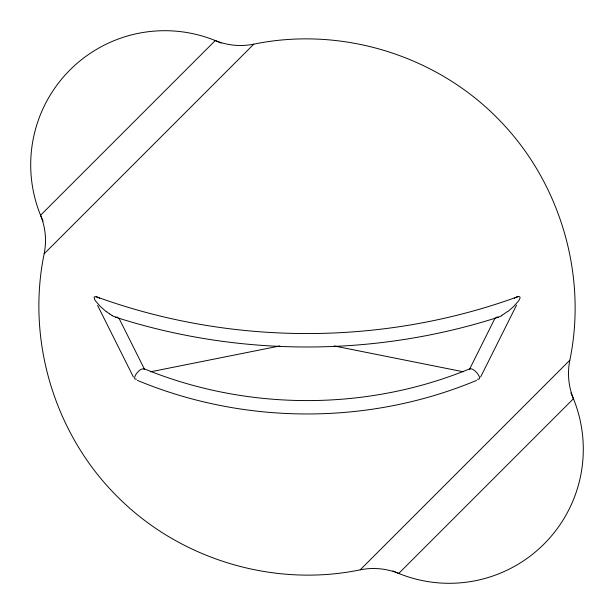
<?xml version="1.0" encoding="UTF-8"?>
<svg xmlns="http://www.w3.org/2000/svg" width="614" height="614" viewBox="0 0 614 614"><rect width="100%" height="100%" fill="white"/><g stroke="black" fill="none" stroke-linecap="round" stroke-linejoin="round"><path stroke-width="0.92" d="M569.838 360.203C587.767 273.621 559.369 179.649 496.626 117.374C434.351 54.631 340.379 26.233 253.797 44.162A67.041 67.041 0 0 1 215.261 40.562L40.562 215.261A67.041 67.041 0 0 1 44.162 253.797C26.233 340.379 54.638 434.351 117.374 496.626C179.649 559.362 273.621 587.767 360.203 569.838A67.041 67.041 0 0 1 398.739 573.438L573.438 398.739A67.041 67.041 0 0 1 569.838 360.203L360.203 569.838M469.51 369.329L495.252 317.737M480.601 377.042L516.558 305.135M469.603 369.052C473.985 366.758 483.978 380.519 477.385 379.176M44.162 253.797L253.797 44.162M507.54 311.851L513.78 306.386L518.393 301.09A27.891 11.275 -22.9 0 0 519.475 299.348C521.132 296.746 519.198 295.794 516.727 297.092M117.351 317.154L115.432 317.139L112.047 315.634M514.371 298.274L514.839 298.013M501.922 315.634L498.537 317.146C374.839 356.941 239.138 356.941 115.432 317.139L115.432 317.139M515.476 297.675L516.65 297.13M136.569 379.168C130.567 380.442 139.769 366.289 144.49 369.298M470.378 368.569C366.819 411.357 247.219 411.15 143.638 368.592M476.556 380.404C369.198 425.241 244.817 425.072 137.444 380.404M517.779 296.723C382.798 345.82 231.225 345.836 96.252 296.731L94.119 296.923L94.556 299.356A27.937 11.29 22.8 0 0 95.646 301.098L100.228 306.386L106.437 311.851M498.484 317.162L496.596 317.139M150.63 371.792L279.846 345.951M334.154 345.951L463.37 371.792M96.191 296.708L98.555 297.683M99.192 298.013L99.652 298.274M118.87 318.006L144.405 369.068M97.58 305.404L133.399 377.042M570.905 392.914A134.082 134.082 0 0 1 392.914 570.905M43.095 221.086A134.082 134.082 0 0 1 221.086 43.095M109.645 313.877A28.666 10.615 25.3 0 1 106.775 311.805M112.224 315.512A17.99 6.915 24.8 0 1 109.607 313.884M506.964 311.797A23.079 8.55 -25.3 0 1 501.6 315.45"/></g></svg>
